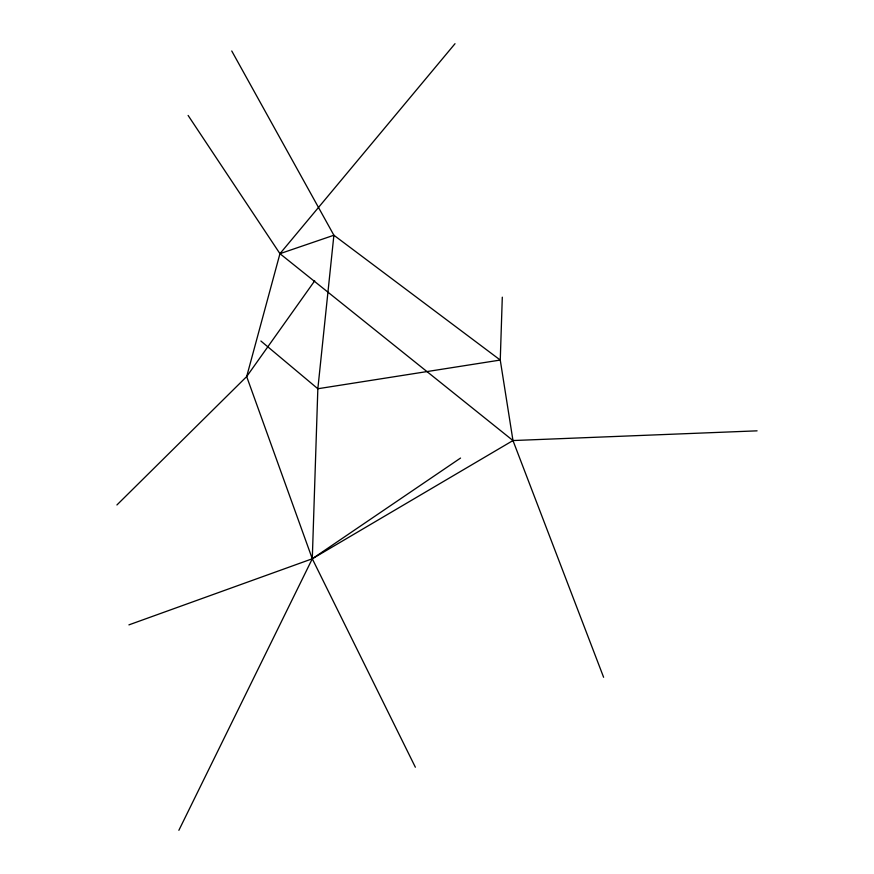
<?xml version="1.0" encoding="UTF-8"?>
<svg xmlns="http://www.w3.org/2000/svg" width="874" height="874" viewBox="0 0 874 874"><rect width="100%" height="100%" fill="white"/><g stroke="black" fill="none" stroke-linecap="round" stroke-linejoin="round"><path stroke-width="1.31" d="M178.875 830.3L312.291 558.77L317.841 388.744L333.89 235.237L231.752 50.987M502.299 297.182L500.256 360.055L512.972 440.551L603.606 677.274M455.015 43.7L279.953 253.678L246.676 376.563L116.919 504.964M314.716 280.805L246.676 376.563L312.291 558.77L415.358 767.219M128.915 624.877L312.291 558.77L460.543 458.063M312.291 558.77L512.972 440.551L757.081 430.838M188.107 115.434L279.953 253.678L333.89 235.237L500.256 360.055L317.841 388.744L260.889 341.013M279.953 253.678L512.972 440.551"/></g></svg>
